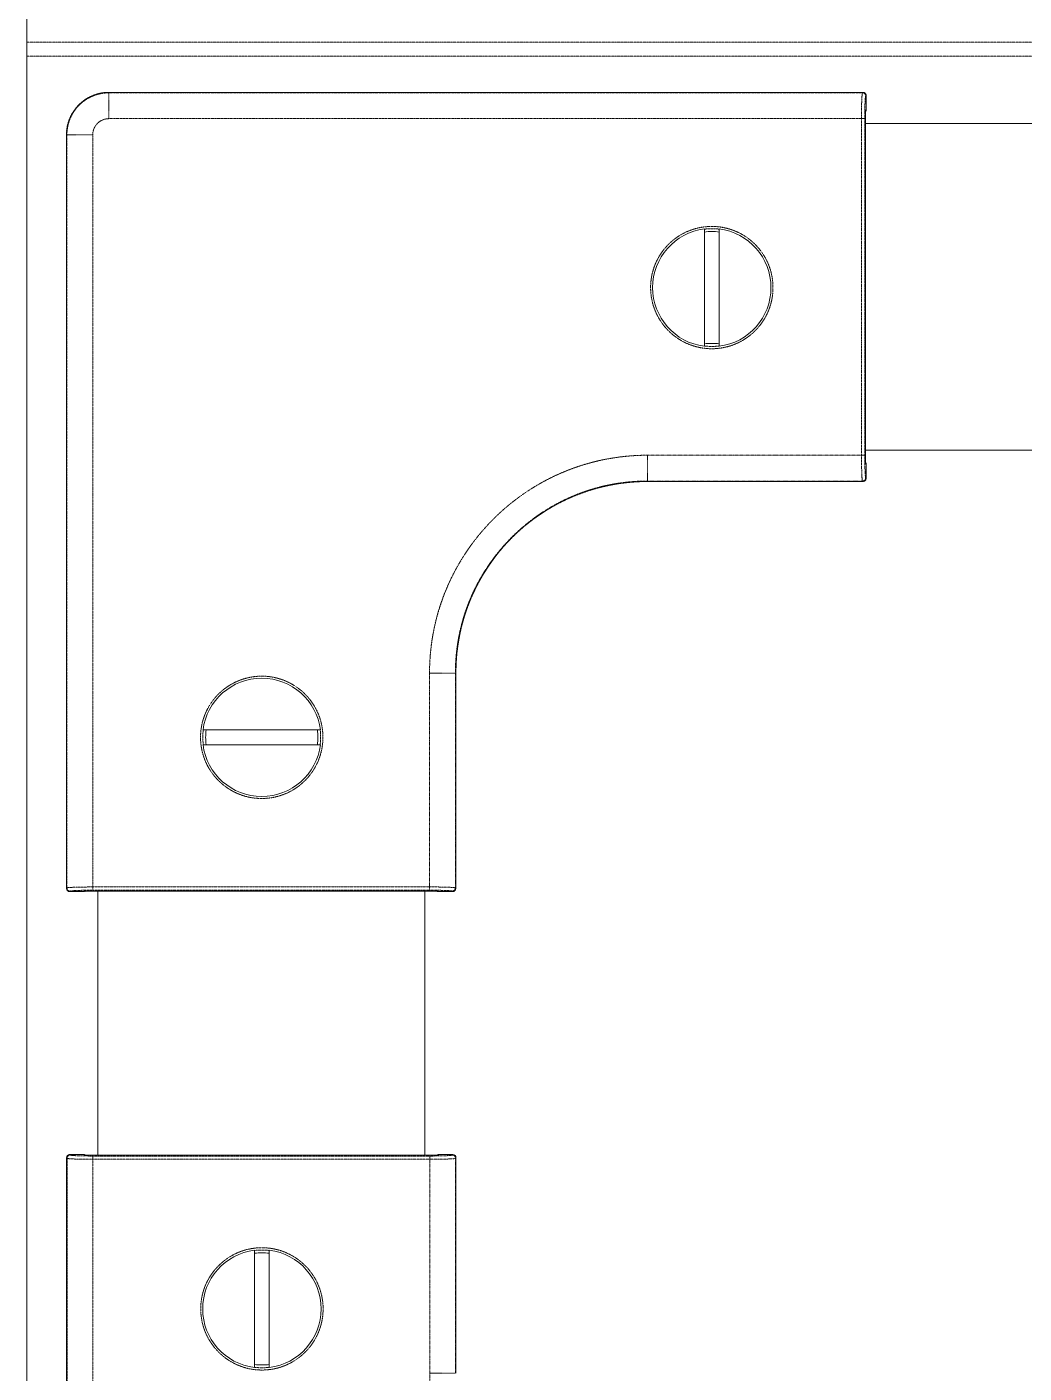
# Model space of a CAD drawing. Header units: millimetres. Extents: x 46989 to 543236, y 252623 to 526638.
# Drawn here: x 127917 to 130112, y 492648 to 495613 of the extents above; entities that cross this region are included whole.
import ezdxf

# ---------------------------------------------------------------- set-up
doc = ezdxf.new("R2010")
doc.units = ezdxf.units.MM
doc.linetypes.add('PHANTOM', pattern=[20, 10, -2, 2, -2, 2, -2])

msp = doc.modelspace()

# ---------------------------------------------------------------- linework, layer by layer
at = {"color": 7, "lineweight": 13, "ltscale": 0.03937}
for p, q in [((127917.3, 504159.2), (127917.3, 495579.7)), ((127917.3, 491255.6), (127917.3, 495549)), ((128097.7, 495469.1), (129757.6, 495469.1)), ((129763.7, 494651.6), (129763.7, 495429.4)), ((160540.9, 495400.6), (129763.7, 495400.6)), ((128004.3, 493715.8), (128004.3, 495375.7)), ((129763.7, 494680.6), (160540.9, 494680.6)), ((128821.8, 493709.7), (128043.9, 493709.7)), ((128073.2, 493709.7), (128073.2, 493128.1)), ((128793.2, 493128.1), (128793.2, 493709.7)), ((128822.2, 493128.1), (128044.3, 493128.1)), ((128004.7, 491462.1), (128004.7, 493122))]:
    msp.add_line(p, q, dxfattribs=at)
at = {"color": 7, "linetype": 'PHANTOM', "lineweight": 13, "ltscale": 0.03937}
for p, q in [((127917.3, 495579.7), (162387.3, 495579.7)), ((127917.3, 495549), (162387.3, 495549)), ((128097.7, 495469.1), (129757.6, 495469.1)), ((128097.7, 495468.1), (129756.6, 495468.1)), ((128097.7, 495411.2), (129754.5, 495411.2)), ((129754.5, 495411.2), (129754.5, 494669.8)), ((129761.7, 495411.2), (129761.7, 494669.8)), ((129763.7, 494651), (129763.7, 495430)), ((128004.3, 493715.8), (128004.3, 495375.7)), ((128005.3, 493716.8), (128005.3, 495375.7)), ((128062.1, 493718.9), (128062.1, 495375.7)), ((128803.6, 493718.9), (128062.1, 493718.9)), ((128822.4, 493709.7), (128043.3, 493709.7)), ((128803.6, 493711.7), (128062.1, 493711.7)), ((128822.8, 493128.1), (128043.7, 493128.1)), ((128062.5, 493126.1), (128804, 493126.1)), ((128004.7, 491462.1), (128004.7, 493122)), ((128005.7, 491462.1), (128005.7, 493121)), ((128062.5, 491462.1), (128062.5, 493118.9)), ((128062.5, 493118.9), (128804, 493118.9))]:
    msp.add_line(p, q, dxfattribs=at)
at = {"color": 7, "lineweight": 13, "ltscale": 0.001066}
msp.add_line((127917.3, 495549), (127917.3, 495579.7), dxfattribs=at)
at = {"color": 7, "linetype": 'PHANTOM', "lineweight": 13, "ltscale": 3.4933e-05}
msp.add_line((128097.7, 495468.1), (128097.7, 495469.1), dxfattribs=at)
at = {"color": 7, "linetype": 'PHANTOM', "lineweight": 13, "ltscale": 0.001973}
for p, q in [((128097.7, 495411.2), (128097.7, 495468.1)), ((128062.1, 495375.7), (128005.3, 495375.7)), ((129283.6, 494669.8), (129283.6, 494612.9)), ((128803.6, 494189.8), (128860.4, 494189.8)), ((128804, 492648), (128860.8, 492648))]:
    msp.add_line(p, q, dxfattribs=at)
at = {"color": 7, "linetype": 'PHANTOM', "lineweight": 13, "ltscale": 4.9424e-05}
for p, q in [((129757.6, 495469.1), (129756.6, 495468.1)), ((128861.8, 493122), (128860.8, 493121))]:
    msp.add_line(p, q, dxfattribs=at)
at = {"color": 7, "linetype": 'PHANTOM', "lineweight": 13, "ltscale": 4.93921e-05}
msp.add_line((129764.8, 495461.9), (129763.8, 495460.9), dxfattribs=at)
at = {"color": 7, "linetype": 'PHANTOM', "lineweight": 13, "ltscale": 0.001068}
for p, q in [((129764.8, 495461.9), (129764.8, 495431.1)), ((129764.8, 494649.9), (129764.8, 494619.1)), ((128011.5, 493708.6), (128042.2, 493708.6)), ((128823.5, 493708.6), (128854.2, 493708.6)), ((128011.9, 493129.2), (128042.6, 493129.2)), ((128823.9, 493129.2), (128854.6, 493129.2))]:
    msp.add_line(p, q, dxfattribs=at)
at = {"color": 7, "lineweight": 13, "ltscale": 0.001068}
for p, q in [((129764.8, 495461.9), (129764.8, 495431.1)), ((129764.8, 494649.9), (129764.8, 494619.1)), ((128011.5, 493708.6), (128042.2, 493708.6)), ((128823.5, 493708.6), (128854.2, 493708.6)), ((128011.9, 493129.2), (128042.6, 493129.2)), ((128823.9, 493129.2), (128854.6, 493129.2))]:
    msp.add_line(p, q, dxfattribs=at)
at = {"color": 7, "linetype": 'PHANTOM', "lineweight": 13, "ltscale": 0.000249788}
for p, q in [((129754.5, 495411.2), (129761.7, 495411.2)), ((129754.5, 494669.8), (129761.7, 494669.8))]:
    msp.add_line(p, q, dxfattribs=at)
at = {"color": 7, "linetype": 'PHANTOM', "lineweight": 13, "ltscale": 5.40329e-05}
for p, q in [((129763.7, 495430), (129764.8, 495431.1)), ((128043.3, 493709.7), (128042.2, 493708.6)), ((128822.4, 493709.7), (128823.5, 493708.6)), ((128043.7, 493128.1), (128042.6, 493129.2)), ((128822.8, 493128.1), (128823.9, 493129.2))]:
    msp.add_line(p, q, dxfattribs=at)
at = {"color": 7, "linetype": 'PHANTOM', "lineweight": 13, "ltscale": 2.09221e-05}
for p, q in [((129763.7, 495429.4), (129763.7, 495430)), ((129763.7, 494651), (129763.7, 494651.6))]:
    msp.add_line(p, q, dxfattribs=at)
at = {"color": 7, "linetype": 'PHANTOM', "lineweight": 13, "ltscale": 3.49631e-05}
for p, q in [((128005.3, 495375.7), (128004.3, 495375.7)), ((128860.4, 494189.8), (128861.4, 494189.8)), ((128860.8, 492648), (128861.8, 492648))]:
    msp.add_line(p, q, dxfattribs=at)
at = {"color": 7, "lineweight": 13, "ltscale": 0.00449}
for p, q in [((129408.7, 495168.4), (129408.7, 495039.1)), ((129441.3, 495039.1), (129441.3, 495168.4)), ((129408.7, 495039.1), (129408.7, 494909.8)), ((129441.3, 494909.8), (129441.3, 495039.1)), ((128434.2, 494064.7), (128304.9, 494064.7)), ((128563.5, 494064.7), (128434.2, 494064.7)), ((128304.9, 494032.1), (128434.2, 494032.1)), ((128434.2, 494032.1), (128563.5, 494032.1)), ((128418.4, 492918.7), (128418.4, 492789.4)), ((128450.9, 492789.4), (128450.9, 492918.7)), ((128418.4, 492789.4), (128418.4, 492660.1)), ((128450.9, 492660.1), (128450.9, 492789.4))]:
    msp.add_line(p, q, dxfattribs=at)
at = {"color": 7, "linetype": 'PHANTOM', "lineweight": 13, "ltscale": 0.016352}
for p, q in [((129754.5, 494669.8), (129283.6, 494669.8)), ((128803.6, 494189.8), (128803.6, 493718.9)), ((128804, 493118.9), (128804, 492648))]:
    msp.add_line(p, q, dxfattribs=at)
at = {"color": 7, "linetype": 'PHANTOM', "lineweight": 13, "ltscale": 5.40223e-05}
msp.add_line((129763.7, 494651), (129764.8, 494649.9), dxfattribs=at)
at = {"color": 7, "linetype": 'PHANTOM', "lineweight": 13, "ltscale": 0.016424}
for p, q in [((129756.6, 494612.9), (129283.6, 494612.9)), ((128860.4, 494189.8), (128860.4, 493716.8)), ((128860.8, 493121), (128860.8, 492648))]:
    msp.add_line(p, q, dxfattribs=at)
at = {"color": 7, "linetype": 'PHANTOM', "lineweight": 13, "ltscale": 3.4948e-05}
msp.add_line((129283.6, 494612.9), (129283.6, 494611.9), dxfattribs=at)
at = {"color": 7, "linetype": 'PHANTOM', "lineweight": 13, "ltscale": 0.016459}
for p, q in [((129757.6, 494611.9), (129283.6, 494611.9)), ((128861.4, 494189.8), (128861.4, 493715.8)), ((128861.8, 493122), (128861.8, 492648))]:
    msp.add_line(p, q, dxfattribs=at)
at = {"color": 7, "lineweight": 13, "ltscale": 0.016459}
for p, q in [((129757.6, 494611.9), (129283.6, 494611.9)), ((128861.4, 494189.8), (128861.4, 493715.8)), ((128861.8, 493122), (128861.8, 492648))]:
    msp.add_line(p, q, dxfattribs=at)
at = {"color": 7, "linetype": 'PHANTOM', "lineweight": 13, "ltscale": 4.94346e-05}
for p, q in [((129757.6, 494611.9), (129756.6, 494612.9)), ((128004.3, 493715.8), (128005.3, 493716.8)), ((128861.4, 493715.8), (128860.4, 493716.8)), ((128011.9, 493129.2), (128012.9, 493128.2)), ((128854.6, 493129.2), (128853.6, 493128.2))]:
    msp.add_line(p, q, dxfattribs=at)
at = {"color": 7, "linetype": 'PHANTOM', "lineweight": 13, "ltscale": 4.93815e-05}
for p, q in [((129764.8, 494619.1), (129763.8, 494620.1)), ((128011.5, 493708.6), (128012.5, 493709.6)), ((128854.2, 493708.6), (128853.2, 493709.6)), ((128004.7, 493122), (128005.7, 493121))]:
    msp.add_line(p, q, dxfattribs=at)
at = {"color": 7, "linetype": 'PHANTOM', "lineweight": 13, "ltscale": 0.000249758}
for p, q in [((128062.1, 493718.9), (128062.1, 493711.7)), ((128803.6, 493718.9), (128803.6, 493711.7)), ((128062.5, 493118.9), (128062.5, 493126.1)), ((128804, 493118.9), (128804, 493126.1))]:
    msp.add_line(p, q, dxfattribs=at)
at = {"color": 7, "linetype": 'PHANTOM', "lineweight": 13, "ltscale": 2.09071e-05}
for p, q in [((128043.3, 493709.7), (128043.9, 493709.7)), ((128821.8, 493709.7), (128822.4, 493709.7)), ((128044.3, 493128.1), (128043.7, 493128.1)), ((128822.8, 493128.1), (128822.2, 493128.1))]:
    msp.add_line(p, q, dxfattribs=at)
at = {"color": 7, "linetype": 'PHANTOM', "lineweight": 13, "ltscale": 0.03937}
for points in [[(129756.6, 495468.1), (129756.4, 495467.8), (129756.2, 495466.7), (129755.5, 495459.3), (129754.9, 495445.7), (129754.5, 495411.2)], [(129763.8, 495460.9), (129763.7, 495460.7), (129763.4, 495460), (129763, 495456.7), (129762.2, 495443.7), (129761.7, 495411.2)], [(129754.5, 494669.8), (129755, 494633.1), (129755.7, 494619.5), (129756.2, 494613.9), (129756.5, 494613.1), (129756.6, 494612.9)], [(129761.7, 494669.8), (129762.3, 494636.4), (129763.2, 494622.1), (129763.6, 494620.5), (129763.7, 494620.2), (129763.8, 494620.1)], [(128005.3, 493716.8), (128005.5, 493716.9), (128006.6, 493717.2), (128014.1, 493717.8), (128027.6, 493718.4), (128062.1, 493718.9)]]:
    msp.add_lwpolyline(points, dxfattribs=at)
for centre in [(129425, 495039.1), (128434.2, 494048.4), (128434.6, 492789.4)]:
    msp.add_circle(centre, 134.7, dxfattribs=at)
for centre, radius, start, end in [((128097.7, 495375.7), 93.4, 90, 180), ((128097.7, 495375.7), 92.4, 90, 180), ((128097.7, 495375.7), 35.5, 90, 180), ((129425, 495039.1), 129.7, 82.7817, 97.2177), ((129425, 495039.1), 129.7, 262.7823, 277.2183), ((129283.6, 494189.8), 480, 90, 180), ((129283.6, 494189.8), 423.1, 90, 180), ((129283.6, 494189.8), 422.1, 90, 180), ((128434.2, 494048.4), 129.7, 172.782, 187.218), ((128434.2, 494048.4), 129.7, 352.782, 7.218), ((128434.6, 492789.4), 129.7, 82.782, 97.218), ((128434.6, 492789.4), 129.7, 262.782, 277.218), ((129284, 492648), 480, 180, 270)]:
    msp.add_arc(centre, radius, start, end, dxfattribs=at)
at = {"color": 7, "lineweight": 13, "ltscale": 0.03937}
for centre, radius, start, end in [((128097.7, 495375.7), 93.4, 90, 180), ((129757.6, 495461.9), 7.2, 0, 90), ((129757.6, 495431.1), 7.2, 327.9041, 359.9998), ((129425, 495039.1), 130.3, 97.1808, 262.8192), ((129425, 495039.1), 123.5, 82.4191, 97.5809), ((129425, 495039.1), 130.3, 277.1808, 82.8192), ((129425, 495039.1), 123.5, 262.4191, 277.5809), ((129757.6, 494649.9), 7.2, 0, 32.0902), ((129283.6, 494189.8), 422.1, 90, 180), ((129757.6, 494619.1), 7.2, 270, 360), ((128434.2, 494048.4), 130.3, 7.1808, 172.8192), ((128434.2, 494048.4), 123.5, 172.4191, 187.5809), ((128434.2, 494048.4), 123.5, 352.4191, 7.5809), ((128434.2, 494048.4), 130.3, 187.1808, 352.8192), ((128011.5, 493715.8), 7.2, 180, 270), ((128042.2, 493715.8), 7.2, 270.0002, 302.0958), ((128823.5, 493715.8), 7.2, 237.9168, 270.0006), ((128854.2, 493715.8), 7.2, 270, 360), ((128011.9, 493122), 7.2, 90, 180), ((128042.6, 493122), 7.2, 57.9041, 89.9998), ((128823.9, 493122), 7.2, 90, 122.0903), ((128854.6, 493122), 7.2, 0, 90), ((128434.6, 492789.4), 130.3, 97.1808, 262.8192), ((128434.6, 492789.4), 130.3, 277.1808, 82.8192), ((128434.6, 492789.4), 123.5, 82.4191, 97.5809), ((128434.6, 492789.4), 123.5, 262.4191, 277.5809)]:
    msp.add_arc(centre, radius, start, end, dxfattribs=at)
at = {"color": 7, "linetype": 'PHANTOM', "lineweight": 13, "ltscale": 0.03937}
for centre, major_axis, ratio, start_param, end_param in [((129756.6, 495460.9), (-5.09, 5.09), 0.998099, 3.927942, 5.496836), ((129757.6, 495461.9), (-5.09, 5.09), 0.998099, 3.927942, 5.496836), ((129757.6, 495431.1), (-5.09, 5.09), 0.998099, 3.367422, 3.927942), ((129757.6, 494649.9), (5.09, 5.09), 0.998099, 5.496836, 6.057356), ((129756.6, 494620.1), (-5.09, -5.09), 0.998099, 0.786349, 2.355243), ((129757.6, 494619.1), (5.09, 5.09), 0.998099, 3.927942, 5.496836), ((128012.5, 493716.8), (-5.09, 5.09), 0.998099, 0.786349, 2.355243), ((128803.6, 493716.7), (56.9, 0), 0.038134, 0.043633, 1.570797), ((128853.2, 493716.8), (5.09, 5.09), 0.998099, 3.927942, 5.496836), ((128011.5, 493715.8), (-5.09, 5.09), 0.998099, 0.786349, 2.355243), ((128062.1, 493709.5), (49.7, 0), 0.043661, 1.570797, 3.097959), ((128042.2, 493715.8), (5.09, -5.09), 0.998099, 5.496836, 6.057346), ((128803.6, 493709.5), (49.7, 0), 0.043661, 0.043633, 1.570797), ((128823.5, 493715.8), (-5.09, -5.09), 0.998099, 0.225839, 0.786349), ((128854.2, 493715.8), (5.09, 5.09), 0.998099, 3.927942, 5.496836), ((128011.9, 493122), (-5.09, -5.09), 0.998099, 3.927942, 5.496836), ((128012.9, 493121), (-5.09, -5.09), 0.998099, 3.927942, 5.496836), ((128062.5, 493128.3), (49.7, 0), 0.043661, 3.185226, 4.712387), ((128042.6, 493122), (-5.09, -5.09), 0.998099, 3.367422, 3.927942), ((128804, 493128.3), (49.7, 0), 0.043661, 4.712387, 6.239552), ((128823.9, 493122), (-5.09, 5.09), 0.998099, 5.496836, 6.057356), ((128853.6, 493121), (5.09, -5.09), 0.998099, 0.786349, 2.355243), ((128854.6, 493122), (-5.09, 5.09), 0.998099, 3.927942, 5.496836), ((128062.5, 493121.1), (56.9, 0), 0.038134, 3.185226, 4.712386), ((128804, 493121.1), (56.9, 0), 0.038134, 4.712384, 6.239552)]:
    msp.add_ellipse(centre, major_axis=major_axis, ratio=ratio, start_param=start_param, end_param=end_param, dxfattribs=at)

doc.saveas('drawing.dxf')
